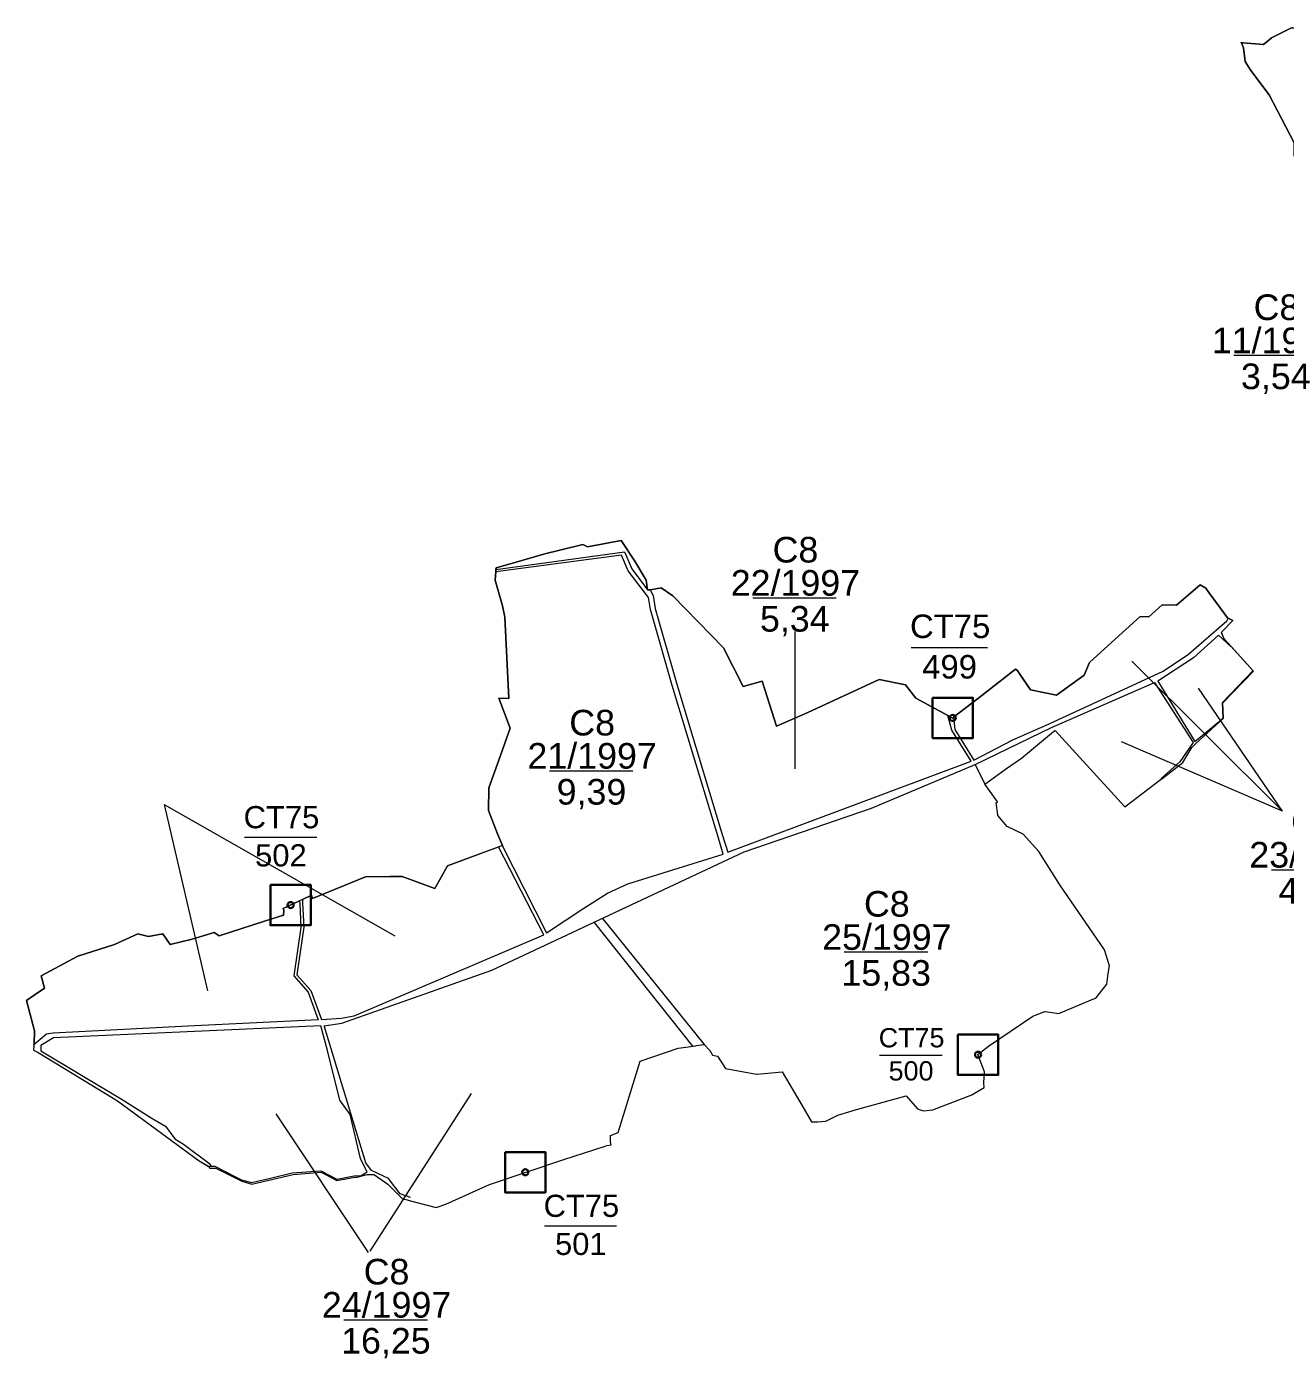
# Model space of a CAD drawing. Header units: metres. Extents: x 419786 to 426231, y 1524317 to 1528091.
# Drawn here: x 419786 to 421348, y 1525077 to 1526729 of the extents above; entities that cross this region are included whole.
import ezdxf
from ezdxf.enums import TextEntityAlignment as Align

# ---------------------------------------------------------------- set-up
doc = ezdxf.new("R2010")
doc.units = ezdxf.units.M
doc.header["$MEASUREMENT"] = 0
doc.linetypes.add('DGN Style 1', pattern=[5.902559, 0.009821, -5.892738])
doc.layers.add('RanhOne', color=1, linetype='Continuous', lineweight=0)
doc.styles.add('Style-Arial', font='arial.ttf')

# ---------------------------------------------------------------- blocks, each defined once
blk = doc.blocks.new('*U0')
at = {"color": 0, "linetype": 'Continuous', "lineweight": -2, "ltscale": 10, "flags": 128}
blk.add_lwpolyline([(-150, 150), (150, 150), (150, -150), (-150, -150), (-150, 150)], close=True, dxfattribs=at)
at = {"color": 0, "linetype": 'Continuous', "lineweight": -2, "ltscale": 10}
blk.add_circle((-0.02828, 0.016065), 22.5, dxfattribs=at)
blk = doc.blocks.new('*U5')
at = {"layer": 'RanhOne', "color": 3, "linetype": 'Continuous', "lineweight": 13}
blk.add_line((-66.520877, -1.660429), (63.750129, -1.660429), dxfattribs=at)
at = {"layer": 'RanhOne', "color": 3, "linetype": 'Continuous', "lineweight": 13, "style": 'Style-Arial'}
blk.add_text('9,39', height=40, dxfattribs=at).set_placement((-1.025137, -54.422685), align=Align.CENTER)
at = {"layer": 'RanhOne', "color": 3, "linetype": 'Continuous', "lineweight": 13, "insert": (-0.000029, 1.089388), "char_height": 40, "attachment_point": 8, "line_spacing_factor": 0.776524, "style": 'Style-Arial'}
blk.add_mtext('C8\\P21/1997', dxfattribs=at)
blk = doc.blocks.new('*U6')
at = {"layer": 'RanhOne', "color": 3, "linetype": 'Continuous', "lineweight": 13}
blk.add_line((-66.520877, -1.660429), (63.750129, -1.660429), dxfattribs=at)
at = {"layer": 'RanhOne', "color": 3, "linetype": 'Continuous', "lineweight": 13, "style": 'Style-Arial'}
blk.add_text('5,34', height=40, dxfattribs=at).set_placement((-1.025137, -54.422685), align=Align.CENTER)
at = {"layer": 'RanhOne', "color": 3, "linetype": 'Continuous', "lineweight": 13, "insert": (-0.000029, 1.089388), "char_height": 40, "attachment_point": 8, "line_spacing_factor": 0.776524, "style": 'Style-Arial'}
blk.add_mtext('C8\\P22/1997', dxfattribs=at)
blk = doc.blocks.new('*U7')
at = {"layer": 'RanhOne', "color": 3, "linetype": 'Continuous', "lineweight": 13}
blk.add_line((-66.520877, -1.660429), (63.750129, -1.660429), dxfattribs=at)
at = {"layer": 'RanhOne', "color": 3, "linetype": 'Continuous', "lineweight": 13, "style": 'Style-Arial'}
blk.add_text('4,35', height=40, dxfattribs=at).set_placement((-1.025137, -54.422685), align=Align.CENTER)
at = {"layer": 'RanhOne', "color": 3, "linetype": 'Continuous', "lineweight": 13, "insert": (-0.000029, 1.089388), "char_height": 40, "attachment_point": 8, "line_spacing_factor": 0.776524, "style": 'Style-Arial'}
blk.add_mtext('C8\\P23/1997', dxfattribs=at)
blk = doc.blocks.new('*U8')
at = {"layer": 'RanhOne', "color": 3, "linetype": 'Continuous', "lineweight": 13}
blk.add_line((-66.520877, -1.660429), (63.750129, -1.660429), dxfattribs=at)
at = {"layer": 'RanhOne', "color": 3, "linetype": 'Continuous', "lineweight": 13, "style": 'Style-Arial'}
blk.add_text('16,25', height=40, dxfattribs=at).set_placement((-1.025137, -54.422685), align=Align.CENTER)
at = {"layer": 'RanhOne', "color": 3, "linetype": 'Continuous', "lineweight": 13, "insert": (-0.000029, 1.089388), "char_height": 40, "attachment_point": 8, "line_spacing_factor": 0.776524, "style": 'Style-Arial'}
blk.add_mtext('C8\\P24/1997', dxfattribs=at)
blk = doc.blocks.new('*U9')
at = {"layer": 'RanhOne', "color": 3, "linetype": 'Continuous', "lineweight": 13}
blk.add_line((-66.520877, -1.660429), (63.750129, -1.660429), dxfattribs=at)
at = {"layer": 'RanhOne', "color": 3, "linetype": 'Continuous', "lineweight": 13, "style": 'Style-Arial'}
blk.add_text('15,83', height=40, dxfattribs=at).set_placement((-1.025137, -54.422685), align=Align.CENTER)
at = {"layer": 'RanhOne', "color": 3, "linetype": 'Continuous', "lineweight": 13, "insert": (-0.000029, 1.089388), "char_height": 40, "attachment_point": 8, "line_spacing_factor": 0.776524, "style": 'Style-Arial'}
blk.add_mtext('C8\\P25/1997', dxfattribs=at)
blk = doc.blocks.new('*U11')
at = {"layer": 'RanhOne', "color": 3, "linetype": 'Continuous', "lineweight": 13}
blk.add_line((-66.520877, -1.660429), (63.750129, -1.660429), dxfattribs=at)
at = {"layer": 'RanhOne', "color": 3, "linetype": 'Continuous', "lineweight": 13, "style": 'Style-Arial'}
blk.add_text('3,54', height=40, dxfattribs=at).set_placement((-1.025137, -54.422685), align=Align.CENTER)
at = {"layer": 'RanhOne', "color": 3, "linetype": 'Continuous', "lineweight": 13, "insert": (-0.000029, 1.089388), "char_height": 40, "attachment_point": 8, "line_spacing_factor": 0.776524, "style": 'Style-Arial'}
blk.add_mtext('C8\\P11/1997', dxfattribs=at)
blk = doc.blocks.new('*U65')
at = {"layer": 'RanhOne', "color": 3, "linetype": 'Continuous', "lineweight": 13}
blk.add_line((-66.520877, -1.660429), (63.750129, -1.660429), dxfattribs=at)
at = {"layer": 'RanhOne', "color": 3, "linetype": 'Continuous', "lineweight": 13, "style": 'Style-Arial'}
for s, p in [('CT75', (-0.000029, 14.422722)), ('502', (-1.025137, -54.422685))]:
    blk.add_text(s, height=40, dxfattribs=at).set_placement(p, align=Align.CENTER)
blk = doc.blocks.new('*U66')
at = {"layer": 'RanhOne', "color": 3, "linetype": 'Continuous', "lineweight": 13}
blk.add_line((-66.520877, -1.660429), (63.750129, -1.660429), dxfattribs=at)
at = {"layer": 'RanhOne', "color": 3, "linetype": 'Continuous', "lineweight": 13, "style": 'Style-Arial'}
for s, p in [('CT75', (-0.000029, 14.422722)), ('501', (-1.025137, -54.422685))]:
    blk.add_text(s, height=40, dxfattribs=at).set_placement(p, align=Align.CENTER)
blk = doc.blocks.new('*U67')
at = {"layer": 'RanhOne', "color": 3, "linetype": 'Continuous', "lineweight": 13}
blk.add_line((-66.520877, -1.660429), (63.750129, -1.660429), dxfattribs=at)
at = {"layer": 'RanhOne', "color": 3, "linetype": 'Continuous', "lineweight": 13, "style": 'Style-Arial'}
for s, p in [('CT75', (-0.000029, 14.422722)), ('500', (-1.025137, -54.422685))]:
    blk.add_text(s, height=40, dxfattribs=at).set_placement(p, align=Align.CENTER)
blk = doc.blocks.new('*U68')
at = {"layer": 'RanhOne', "color": 3, "linetype": 'Continuous', "lineweight": 13}
blk.add_line((-66.520877, -1.660429), (63.750129, -1.660429), dxfattribs=at)
at = {"layer": 'RanhOne', "color": 3, "linetype": 'Continuous', "lineweight": 13, "style": 'Style-Arial'}
for s, p in [('CT75', (-0.000029, 14.422722)), ('499', (-1.025137, -54.422685))]:
    blk.add_text(s, height=40, dxfattribs=at).set_placement(p, align=Align.CENTER)

msp = doc.modelspace()

# ---------------------------------------------------------------- linework, layer by layer
at = {"layer": 'RanhOne', "color": 3, "linetype": 'Continuous', "lineweight": 0}
for p, q in [((420368.1595, 1526052.3891), (420368.3413, 1526055.3992)), ((420556.4909, 1526030.2114), (420559.6838, 1526030.1732)), ((421280.8837, 1525959.4021), (421307.7681, 1525929.6573)), ((420962.9553, 1525813.443), (420974.9139, 1525789.0794)), ((420371.3611, 1525711.2285), (420376.0813, 1525712.99)), ((420011.5499, 1525315.1492), (420015.3234, 1525315.1681))]:
    msp.add_line(p, q, dxfattribs=at)
at = {"layer": 'RanhOne', "color": 7, "linetype": 'Continuous', "lineweight": 0}
for p, q in [((420739.16794, 1525978.363281), (420739.16794, 1525808.271769)), ((421344.50807, 1525755.755377), (421157.547179, 1525941.760572)), ((421344.50807, 1525755.755377), (421239.921037, 1525908.446209)), ((421344.50807, 1525755.755377), (421144.589494, 1525841.817482)), ((419956.847678, 1525763.815976), (420010.329239, 1525532.849899)), ((419956.847678, 1525763.815976), (420242.757722, 1525600.866723)), ((420500.729355, 1525622.353996), (420626.6539, 1525466.1194)), ((420490.085542, 1525617.495651), (420612.137939, 1525464.111178)), ((420212.156759, 1525210.059167), (420338.031419, 1525405.318352)), ((420210.305662, 1525208.208369), (420095.53759, 1525380.332579))]:
    msp.add_line(p, q, dxfattribs=at)
at = {"layer": 'RanhOne', "color": 3, "linetype": 'DGN Style 1', "lineweight": 0}
for p, q in [((421280.6274, 1525959.381), (421280.8837, 1525959.4021)), ((421307.7681, 1525929.6573), (421308.1639, 1525929.2194)), ((420124.7775, 1525644.4558), (420128.2827, 1525646.1145)), ((420201.1009, 1525303.6616), (420203.9906, 1525303.7437)), ((420261.1176, 1525272.7085), (420262.1736, 1525276.6455))]:
    msp.add_line(p, q, dxfattribs=at)
at = {"layer": 'RanhOne', "color": 3, "linetype": 'Continuous', "lineweight": 0, "flags": 128}
for points in [[(421358.664, 1526568.0371), (421358.7001, 1526584.5801), (421327.8401, 1526644.1301), (421304.9401, 1526674.3501), (421298.0621, 1526685.5951), (421295.7533, 1526702.5495), (421292.9047, 1526709.5603), (421293.7201, 1526708.7201), (421295.2301, 1526708.5701), (421320.8601, 1526706.6501), (421327.2221, 1526712.1481), (421330.5801, 1526715.0501), (421355.4201, 1526727.4401), (421382.8301, 1526727.4901), (421414.4301, 1526728.8401), (421449.2201, 1526723.6701), (421463.9201, 1526722.8601), (421467.9268, 1526723.1476)], [(420368.3413, 1526055.3992), (420368.4639, 1526057.4294), (420387.6243, 1526062.983), (420429.0408, 1526074.9876), (420447.6639, 1526079.6094), (420476.0439, 1526086.3594), (420481.8139, 1526083.4294), (420523.8186, 1526091.3643), (420540.8428, 1526065.8956), (420554.5379, 1526042.2984), (420556.4909, 1526030.2114)], [(420376.0813, 1525712.99), (420431.183, 1525604.716), (420477.29, 1525635.375), (420506.598, 1525654.009), (420531.863, 1525665.657), (420650.215, 1525702.405), (420643.4965, 1525724.949), (420586.8669, 1525911.3692), (420559.9268, 1526005.9938), (420557.6801, 1526020.7377), (420532.5135, 1526053.6273), (420524.3218, 1526073.2377), (420368.1595, 1526052.3891)], [(420368.3413, 1526055.3992), (420528.057, 1526077.1629), (420532.12, 1526067.721), (420536.8777, 1526056.1518), (420556.4909, 1526030.2114)], [(420376.0813, 1525712.99), (420376.4921, 1525713.1433), (420370.1493, 1525727.6384), (420359.1399, 1525756.4294), (420359.3939, 1525784.4494), (420371.79, 1525819.107), (420385.9439, 1525858.6794), (420385.9508, 1525858.7692), (420371.8174, 1525895.8857), (420384.2039, 1525895.5994), (420379.5439, 1525996.4894), (420376.4839, 1526010.4794), (420367.5339, 1526042.0294), (420368.1595, 1526052.3891)], [(421015.122316, 1525930.475095), (421031.4939, 1525906.0214), (421063.7239, 1525899.5354), (421098.2389, 1525924.4154), (421104.8629, 1525940.2344), (421114.1631, 1525948.6276), (421167.8329, 1525997.0634), (421178.3229, 1525996.6454), (421195.1039, 1526011.6654), (421212.9449, 1526011.2304), (421242.1087, 1526036.476), (421249.2539, 1526032.3494), (421253.8354, 1526025.8231), (421256.6039, 1526021.8794), (421275.8839, 1525995.5394), (421277.0449, 1525994.9445)], [(420559.6838, 1526030.1732), (420560.1699, 1526030.1674), (420573.4598, 1526032.7251), (420587.8172, 1526022.628), (420650.6739, 1525958.1794), (420675.1139, 1525910.2294), (420698.6139, 1525917.0794), (420716.5169, 1525861.1594), (420755.3899, 1525878.1634), (420843.856351, 1525918.97327)], [(420559.6838, 1526030.1732), (420563.4025, 1526023.0141), (420565.8012, 1526007.2722), (420592.6231, 1525913.0628), (420649.2375, 1525726.693), (420656, 1525704.976), (420957.824, 1525817.557), (420934.077, 1525856.05), (420929.160047, 1525874.183409)], [(420936.200264, 1525872.083926), (420937.765, 1525856.967), (420961.417, 1525818.948), (421009.679, 1525844.277), (421054.936, 1525863.903), (421196.105, 1525929.153), (421227.81, 1525950.237), (421275.4174, 1525991.8706), (421277.0449, 1525994.9445)], [(421277.0449, 1525994.9445), (421281.1261, 1525992.8532), (421282.7339, 1525992.0294), (421268.8139, 1525977.8194), (421268.9839, 1525975.9894), (421270.4684, 1525972.5955), (421271.8839, 1525969.3594), (421280.8837, 1525959.4021)], [(421280.6274, 1525959.381), (421264.946, 1525974.158), (421233.9047, 1525945.7286), (421189.428, 1525916.849), (421235.572, 1525842.256), (421237.429, 1525843.729), (421268.544, 1525869.32), (421270.53, 1525871.42), (421269.66, 1525890.62), (421307.4, 1525929.76), (421307.7681, 1525929.6573)], [(420843.856351, 1525918.97327), (420876.41, 1525912.23), (420889.51, 1525895.69), (420929.160047, 1525874.183409), (420934.9, 1525871.07), (420936.200264, 1525872.083926), (420967.4513, 1525896.453)], [(420967.4513, 1525896.453), (421012.96, 1525931.94), (421015.122316, 1525930.475095)], [(421194.018, 1525795.6825), (421194.4039, 1525795.9794), (421220.4439, 1525816.1394), (421231.7739, 1525834.8094), (421232.4971, 1525835.5029), (421235.9139, 1525838.7794), (421271.2939, 1525870.8794), (421270.4239, 1525890.0794), (421308.1639, 1525929.2194)], [(420962.9553, 1525813.443), (421057.576, 1525859.386), (421185.427, 1525915.215), (421233.46, 1525840.963), (421216.958, 1525816.735), (421193.7191, 1525796.3447), (421194.018, 1525795.6825)], [(420974.9139, 1525789.0794), (420982.3639, 1525794.5994), (421000.7639, 1525807.5694), (421020.4539, 1525821.4394), (421057.7839, 1525852.4694), (421060.2615, 1525854.5357), (421060.3139, 1525854.5794), (421062.3639, 1525855.8594), (421148.7839, 1525760.8894), (421194.018, 1525795.6825)], [(420262.1736, 1525276.6455), (420249.344, 1525280.876), (420235.159, 1525299.857), (420213.924, 1525309.946), (420206.74, 1525319.25), (420155.227, 1525489.481), (420177.044, 1525492.492), (420363.082, 1525558.274), (420676.484, 1525705.033), (420834.399, 1525759.428), (420962.9553, 1525813.443)], [(420261.1176, 1525272.7085), (420261.9692, 1525272.4853), (420262.3409, 1525272.3878), (420294.1239, 1525264.0594), (420306.2439, 1525268.1594), (420360.2039, 1525292.5994), (420452.4316, 1525323.4932), (420503.8039, 1525340.1294), (420505.7439, 1525340.9294), (420511.1439, 1525341.9594), (420510.6139, 1525344.5494), (420510.4428, 1525353.5519), (420519.7939, 1525357.1194), (420547.2539, 1525445.5294), (420594.3539, 1525461.8094), (420616.2192, 1525464.727), (420617.0394, 1525464.8365), (420626.6539, 1525466.1194), (420633.5376, 1525458.8033), (420636.9339, 1525453.0894), (420643.3519, 1525451.8464), (420653.2209, 1525436.4604), (420691.8358, 1525429.5637), (420692.4979, 1525429.4454), (420723.3939, 1525432.2554), (420747.7103, 1525390.9802), (420759.9229, 1525370.2504), (420767.5527, 1525370.4749), (420777.8439, 1525370.9494), (420792.3739, 1525378.6094), (420815.7039, 1525385.4394), (420877.3439, 1525402.5794), (420891.5269, 1525386.3804), (420894.6831, 1525385.3795), (420899.2499, 1525383.9314), (420910.2679, 1525385.3894), (420958.7789, 1525403.6174), (420974.0648, 1525412.7089), (420973.7669, 1525418.6604), (420974.7239, 1525432.2094), (420966.2439, 1525453.6494), (420979.5839, 1525464.0094), (421034.3139, 1525501.4794), (421049.2839, 1525507.0294), (421049.6439, 1525506.9794), (421066.6339, 1525504.6394), (421106.7339, 1525521.5694), (421110.3539, 1525523.0594), (421112.5439, 1525523.8694), (421126.3639, 1525541.1194), (421128.1239, 1525554.1394), (421129.4639, 1525564.0094), (421123.3839, 1525583.6394), (421067.8839, 1525664.1794), (421041.9439, 1525705.4694), (421022.6139, 1525727.2494), (421002.8139, 1525736.8194), (420991.1639, 1525750.1194), (420991.063, 1525751.237), (420988.9897, 1525765.9241), (420990.6458, 1525767.3364), (420981.7639, 1525779.8894), (420974.9139, 1525789.0794)], [(420128.2827, 1525646.1145), (420128.508, 1525641.972), (420129.9211, 1525611.6501), (420121.4611, 1525552.8181), (420138.7969, 1525533.0373), (420151.7491, 1525497.0698), (420176.086, 1525498.766), (420192.588, 1525501.839), (420427.698, 1525602.418), (420371.3611, 1525711.2285)], [(420128.2827, 1525646.1145), (420139.4939, 1525651.4194), (420140.9059, 1525647.363), (420206.5139, 1525674.3594), (420236.7526, 1525674.5716), (420252.1039, 1525674.6794), (420292.3139, 1525659.6594), (420308.3639, 1525687.7194), (420371.3611, 1525711.2285)], [(419795.0777, 1525465.6314), (419795.2082, 1525468.1904), (419795.9122, 1525481.9991), (419795.9739, 1525483.2094), (419786.0039, 1525520.9194), (419796.6556, 1525528.2003), (419808.1239, 1525536.0394), (419804.1939, 1525551.4794), (419849.5639, 1525575.7994), (419895.0039, 1525590.3194), (419923.9839, 1525603.6594), (419937.3439, 1525600.2794), (419955.1039, 1525603.4894), (419964.1939, 1525590.3794), (419991.2439, 1525596.7594), (420018.8047, 1525605.0218), (420024.8859, 1525601.0744), (420081.2234, 1525619.0898), (420104.5289, 1525626.5424), (420105.1239, 1525632.6394), (420104.3796, 1525634.8039), (420124.7775, 1525644.4558)], [(420124.7775, 1525644.4558), (420124.913, 1525641.392), (420126.2489, 1525611.1834), (420117.6448, 1525551.3494), (420135.377, 1525531.1163), (420147.8391, 1525496.7266), (419986.039, 1525489.005), (419819.095, 1525480.304), (419810.754, 1525479.105), (419795.0777, 1525465.6314)], [(420201.1009, 1525303.6616), (420208.529, 1525308.454), (420203.401, 1525317.718), (420200.0949, 1525324.8789), (420187.561, 1525379.3942), (420174.5084, 1525397.2433), (420159.3608, 1525458.7701), (420150.997, 1525489.221), (419819.466, 1525474.664), (419803.693, 1525465.066), (419803.428, 1525458.437), (419904.481, 1525397.807), (419942.442, 1525373.848), (419958.455, 1525364.825), (419969.941, 1525349.18), (419980.628, 1525342.797), (420013.234, 1525318.223), (420015.184, 1525315.372), (420015.3234, 1525315.1681)], [(419795.0777, 1525465.6314), (419795.0139, 1525464.3794), (419794.5929, 1525459.1044), (419800.1939, 1525456.2964), (419842.4149, 1525430.6424), (419898.7639, 1525396.4034), (420000.0159, 1525321.9614), (420011.5499, 1525315.1492)], [(420011.5499, 1525315.1492), (420012.4639, 1525314.6094), (420013.1039, 1525312.6994), (420020.5739, 1525312.7194), (420052.9439, 1525296.6294), (420065.4739, 1525292.9994), (420116.6439, 1525305.1494), (420151.3239, 1525307.9194), (420170.8139, 1525297.6494), (420193.3439, 1525301.6394), (420196.6657, 1525301.598), (420201.8648, 1525303.121), (420203.9906, 1525303.7437)], [(420015.3234, 1525315.1681), (420015.6426, 1525315.1697), (420019.69, 1525315.19), (420045.0069, 1525302.2186), (420053.26, 1525297.99), (420056.0868, 1525297.3318), (420065.0701, 1525295.24), (420088.4451, 1525300.6196), (420115.56, 1525306.86), (420151.11, 1525309.43), (420171.03, 1525299.33), (420192.6, 1525303.42), (420201.1009, 1525303.6616)], [(420203.9906, 1525303.7437), (420208.6504, 1525305.1087), (420216.3405, 1525305.1087), (420217.5939, 1525304.4094), (420234.0039, 1525293.1094), (420252.1839, 1525275.0494), (420261.1176, 1525272.7085)]]:
    msp.add_lwpolyline(points, dxfattribs=at)
at = {"layer": 'RanhOne', "color": 3, "linetype": 'Continuous', "lineweight": 13, "flags": 128}
for points in [[(421355.4201, 1526727.4401), (421330.5801, 1526715.0501), (421327.2221, 1526712.1481), (421320.8601, 1526706.6501), (421295.2301, 1526708.5701), (421293.7201, 1526708.7201), (421292.9047, 1526709.5603), (421295.7533, 1526702.5495), (421298.0621, 1526685.5951), (421304.9401, 1526674.3501), (421327.8401, 1526644.1301), (421358.7001, 1526584.5801)], [(421308.1639, 1525929.2194), (421307.7681, 1525929.6573), (421271.8839, 1525969.3594), (421268.9839, 1525975.9894), (421268.8139, 1525977.8194), (421282.7339, 1525992.0294), (421275.8839, 1525995.5394), (421256.6039, 1526021.8794), (421253.8354, 1526025.8231), (421249.2539, 1526032.3494), (421242.1087, 1526036.476), (421212.9449, 1526011.2304), (421195.1039, 1526011.6654), (421178.3229, 1525996.6454), (421167.8329, 1525997.0634), (421114.1631, 1525948.6276), (421104.8629, 1525940.2344), (421098.2389, 1525924.4154), (421063.7239, 1525899.5354), (421031.4939, 1525906.0214), (421021.7039, 1525920.6444), (421015.122316, 1525930.475095), (421012.96, 1525931.94), (420967.4513, 1525896.453), (420936.200264, 1525872.083926), (420934.9, 1525871.07), (420929.160047, 1525874.183409), (420889.51, 1525895.69), (420876.41, 1525912.23), (420843.856351, 1525918.97327), (420755.3899, 1525878.1634), (420716.5169, 1525861.1594), (420698.6139, 1525917.0794), (420675.1139, 1525910.2294), (420650.6739, 1525958.1794), (420587.8172, 1526022.628), (420573.4598, 1526032.7251), (420560.1699, 1526030.1674), (420556.4909, 1526030.2114), (420554.5379, 1526042.2984), (420540.8428, 1526065.8956), (420523.8186, 1526091.3643), (420481.8139, 1526083.4294), (420476.0439, 1526086.3594), (420447.6639, 1526079.6094), (420429.0408, 1526074.9876), (420387.6243, 1526062.983), (420368.4639, 1526057.4294), (420367.5339, 1526042.0294), (420376.4839, 1526010.4794), (420379.5439, 1525996.4894), (420384.2039, 1525895.5994), (420371.8174, 1525895.8857), (420385.9508, 1525858.7692), (420385.9439, 1525858.6794), (420371.79, 1525819.107), (420359.3939, 1525784.4494), (420359.1399, 1525756.4294), (420370.1493, 1525727.6384), (420376.4921, 1525713.1433), (420308.3639, 1525687.7194), (420292.3139, 1525659.6594), (420252.1039, 1525674.6794), (420236.7526, 1525674.5716), (420206.5139, 1525674.3594), (420140.9059, 1525647.363), (420139.4939, 1525651.4194), (420128.2827, 1525646.1145), (420124.7775, 1525644.4558), (420104.3796, 1525634.8039), (420105.1239, 1525632.6394), (420104.5289, 1525626.5424), (420081.2234, 1525619.0898), (420024.8859, 1525601.0744), (420018.8047, 1525605.0218), (419991.2439, 1525596.7594), (419964.1939, 1525590.3794), (419955.1039, 1525603.4894), (419937.3439, 1525600.2794), (419923.9839, 1525603.6594), (419895.0039, 1525590.3194), (419849.5639, 1525575.7994), (419804.1939, 1525551.4794), (419808.1239, 1525536.0394), (419796.6556, 1525528.2003), (419786.0039, 1525520.9194), (419795.9739, 1525483.2094), (419795.9122, 1525481.9991), (419795.2082, 1525468.1904), (419795.0777, 1525465.6314), (419795.0139, 1525464.3794), (419794.5929, 1525459.1044), (419800.1939, 1525456.2964), (419842.4149, 1525430.6424), (419898.7639, 1525396.4034), (420000.0159, 1525321.9614), (420012.4639, 1525314.6094), (420013.1039, 1525312.6994), (420020.5739, 1525312.7194), (420052.9439, 1525296.6294), (420065.4739, 1525292.9994), (420116.6439, 1525305.1494), (420151.3239, 1525307.9194), (420170.8139, 1525297.6494), (420193.3439, 1525301.6394), (420196.6657, 1525301.598), (420201.8648, 1525303.121), (420203.9906, 1525303.7437), (420208.6504, 1525305.1087), (420216.3405, 1525305.1087), (420217.5939, 1525304.4094), (420234.0039, 1525293.1094), (420252.1839, 1525275.0494), (420261.1176, 1525272.7085), (420261.9692, 1525272.4853), (420262.3409, 1525272.3878), (420294.1239, 1525264.0594), (420306.2439, 1525268.1594), (420360.2039, 1525292.5994), (420452.4316, 1525323.4932), (420503.8039, 1525340.1294), (420505.7439, 1525340.9294), (420511.1439, 1525341.9594), (420510.6139, 1525344.5494), (420510.4428, 1525353.5519), (420519.7939, 1525357.1194), (420547.2539, 1525445.5294), (420594.3539, 1525461.8094), (420616.2192, 1525464.727), (420617.0394, 1525464.8365), (420626.6539, 1525466.1194), (420633.5376, 1525458.8033), (420636.9339, 1525453.0894), (420643.3519, 1525451.8464), (420653.2209, 1525436.4604), (420691.8358, 1525429.5637), (420692.4979, 1525429.4454), (420723.3939, 1525432.2554), (420747.7103, 1525390.9802), (420759.9229, 1525370.2504), (420767.5527, 1525370.4749), (420777.8439, 1525370.9494), (420792.3739, 1525378.6094), (420815.7039, 1525385.4394), (420877.3439, 1525402.5794), (420891.5269, 1525386.3804), (420894.6831, 1525385.3795), (420899.2499, 1525383.9314), (420910.2679, 1525385.3894), (420958.7789, 1525403.6174), (420974.0648, 1525412.7089), (420973.7669, 1525418.6604), (420974.7239, 1525432.2094), (420966.2439, 1525453.6494), (420979.5839, 1525464.0094), (421034.3139, 1525501.4794), (421049.2839, 1525507.0294), (421049.6439, 1525506.9794), (421066.6339, 1525504.6394), (421106.7339, 1525521.5694), (421110.3539, 1525523.0594), (421112.5439, 1525523.8694), (421126.3639, 1525541.1194), (421128.1239, 1525554.1394), (421129.4639, 1525564.0094), (421123.3839, 1525583.6394), (421067.8839, 1525664.1794), (421041.9439, 1525705.4694), (421022.6139, 1525727.2494), (421002.8139, 1525736.8194), (420991.1639, 1525750.1194), (420991.063, 1525751.237), (420988.9897, 1525765.9241), (420990.6458, 1525767.3364), (420981.7639, 1525779.8894), (420974.9139, 1525789.0794), (420982.3639, 1525794.5994), (421000.7639, 1525807.5694), (421020.4539, 1525821.4394), (421057.7839, 1525852.4694), (421060.2615, 1525854.5357), (421060.3139, 1525854.5794), (421062.3639, 1525855.8594), (421148.7839, 1525760.8894), (421194.018, 1525795.6825), (421194.4039, 1525795.9794), (421220.4439, 1525816.1394), (421231.7739, 1525834.8094), (421235.9139, 1525838.7794), (421271.2939, 1525870.8794), (421270.4239, 1525890.0794), (421308.1639, 1525929.2194)]]:
    msp.add_lwpolyline(points, dxfattribs=at)

# ---------------------------------------------------------------- block references
at = {"layer": 'RanhOne', "color": 3, "linetype": 'Continuous', "lineweight": 13}
for name, p, xscale, yscale, zscale in [('*U11', (421336.838496, 1526322.430023), 0.794896, 0.794896, 0.794896), ('*U6', (420739.982817, 1526021.623679), 0.794896, 0.794896, 0.794896), ('*U68', (420931.952505, 1525959.89333), 0.729264, 0.729264, 0.729264), ('*U5', (420487.712878, 1525807.076375), 0.794896, 0.794896, 0.794896), ('*U65', (420102.202545, 1525724.541446), 0.687767, 0.687767, 0.687767), ('*U7', (421383.412888, 1525684.373589), 0.794896, 0.794896, 0.794896), ('*U9', (420853.362565, 1525582.348352), 0.794896, 0.794896, 0.794896), ('*U67', (420884.041405, 1525454.069631), 0.596897, 0.596897, 0.596897), ('*U66', (420474.353216, 1525242.488801), 0.686317, 0.686317, 0.686317), ('*U8', (420232.608445, 1525126.068818), 0.794896, 0.794896, 0.794896)]:
    msp.add_blockref(name, p, dxfattribs=dict(at, xscale=xscale, yscale=yscale, zscale=zscale))
at = {"layer": 'RanhOne', "color": 3, "linetype": 'Continuous', "lineweight": 30, "ltscale": 1.666667, "xscale": 0.166667, "yscale": 0.166667, "zscale": 0.166667}
for p in [(420935.095, 1525871.333), (420113.542, 1525639.123), (420966.554, 1525453.501), (420404.667, 1525307.726)]:
    msp.add_blockref('*U0', p, dxfattribs=at)

doc.saveas('drawing.dxf')
